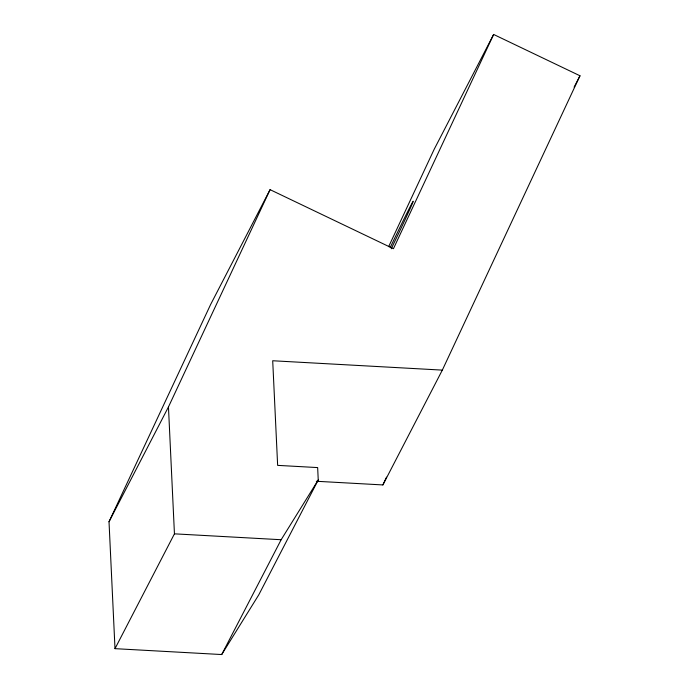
<?xml version="1.0" encoding="UTF-8"?>
<svg xmlns="http://www.w3.org/2000/svg" width="689" height="689" viewBox="0 0 689 689"><rect width="100%" height="100%" fill="white"/><g stroke="black" fill="none" stroke-linecap="round" stroke-linejoin="round"><path stroke-width="1.03" d="M442.329 370.114L272.706 360.752L277.641 465.368L317.655 467.581L318.24 479.975L258.797 594.796L221.703 654.55L115.003 648.659L109.017 521.762L210.636 304.478L270.079 189.656L393.436 248.703L493.634 34.45L579.983 75.781L442.329 370.114L382.886 484.935L316.32 481.266M109.017 521.762L168.46 406.941L270.079 189.656M388.648 246.662L434.191 149.272L493.634 34.45M382.886 484.935L386.529 477.141M115.003 648.659L174.446 533.837L168.46 406.941M221.703 654.55L281.146 539.728L318.24 479.975M574.092 87.167L579.983 75.781M174.446 533.837L281.146 539.728M390.215 247.566A43.769 0.732 -64.4 0 1 413.211 201.222A43.769 0.732 -64.4 0 1 391.231 248.781"/></g></svg>
